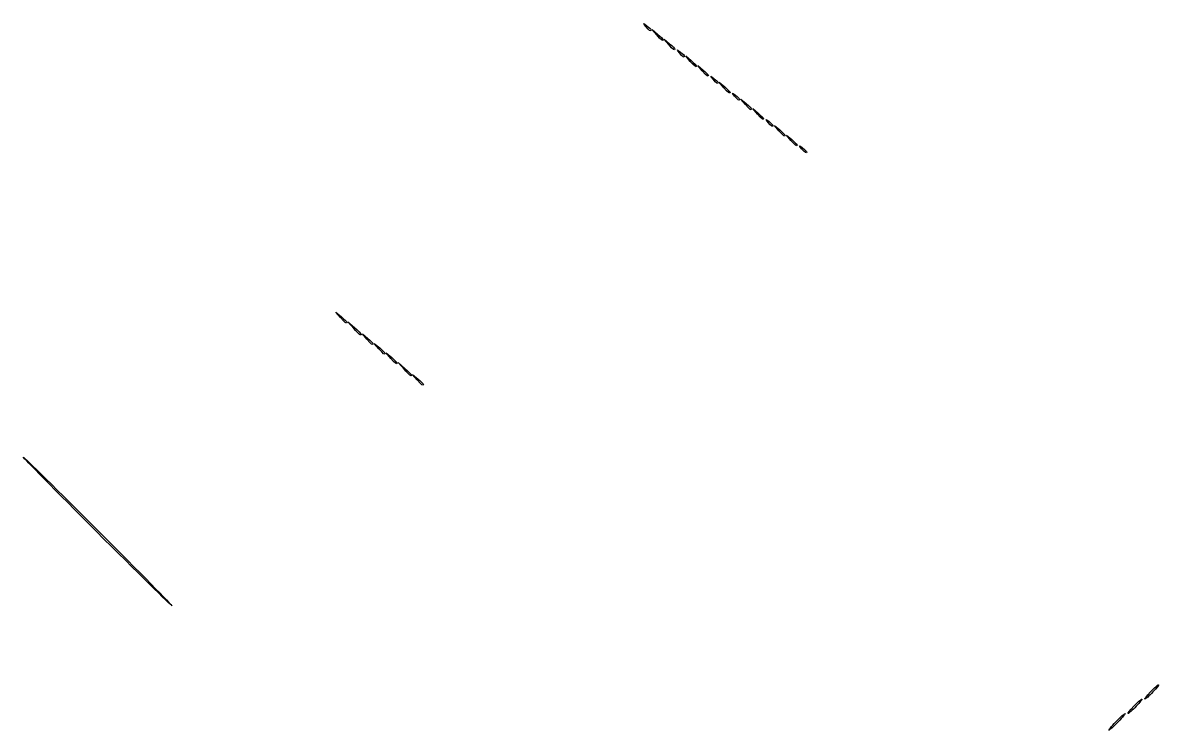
# Model space of a CAD drawing. Header units: centimetres. Extents: x -7 to 6.6, y -6.2 to 6.8.
# Drawn here: x -6.97 to 5.59, y -1.16 to 6.65 of the extents above; entities that cross this region are included whole.
import ezdxf

# ---------------------------------------------------------------- set-up
doc = ezdxf.new("R2010")
doc.units = ezdxf.units.CM
doc.header["$MEASUREMENT"] = 0
doc.layers.add('Layer 1', color=7, linetype='Continuous')

msp = doc.modelspace()

# ---------------------------------------------------------------- linework, layer by layer
at = {"layer": 'Layer 1'}
for points, knots in [([(-0.02646, 6.57166), (-0.02646, 6.57715), (-0.04729, 6.59799), (-0.07276, 6.61796), (-0.07276, 6.61796), (-0.11472, 6.65087), (-0.11566, 6.64993), (-0.08275, 6.60797), (-0.08275, 6.60797), (-0.04819, 6.5639), (-0.02646, 6.54988), (-0.02646, 6.57166)], [0, 0, 0, 0, 0.25, 0.25, 0.25, 0.25, 0.5, 0.5, 0.5, 0.5, 1, 1, 1, 1]), ([(0.10583, 6.46496), (0.10583, 6.46998), (0.07904, 6.49677), (0.0463, 6.52449), (0.0463, 6.52449), (0.0463, 6.52449), (-0.01323, 6.5749), (-0.01323, 6.5749), (-0.01323, 6.5749), (-0.01323, 6.5749), (0.03717, 6.51536), (0.03717, 6.51536), (0.03717, 6.51536), (0.08454, 6.45942), (0.10583, 6.44379), (0.10583, 6.46496)], [0, 0, 0, 0, 0.2, 0.2, 0.2, 0.2, 0.4, 0.4, 0.4, 0.4, 0.6, 0.6, 0.6, 0.6, 1, 1, 1, 1]), ([(0.23813, 6.35913), (0.23813, 6.36415), (0.21134, 6.39094), (0.17859, 6.41866), (0.17859, 6.41866), (0.17859, 6.41866), (0.11906, 6.46906), (0.11906, 6.46906), (0.11906, 6.46906), (0.11906, 6.46906), (0.16947, 6.40953), (0.16947, 6.40953), (0.16947, 6.40953), (0.21683, 6.35359), (0.23813, 6.33796), (0.23813, 6.35913)], [0, 0, 0, 0, 0.2, 0.2, 0.2, 0.2, 0.4, 0.4, 0.4, 0.4, 0.6, 0.6, 0.6, 0.6, 1, 1, 1, 1]), ([(0.34396, 6.28061), (0.34396, 6.28611), (0.32312, 6.30694), (0.29766, 6.32692), (0.29766, 6.32692), (0.25569, 6.35983), (0.25476, 6.35889), (0.28767, 6.31693), (0.28767, 6.31693), (0.32223, 6.27285), (0.34396, 6.25884), (0.34396, 6.28061)], [0, 0, 0, 0, 0.25, 0.25, 0.25, 0.25, 0.5, 0.5, 0.5, 0.5, 1, 1, 1, 1]), ([(0.47625, 6.17392), (0.47625, 6.17894), (0.44946, 6.20573), (0.41672, 6.23345), (0.41672, 6.23345), (0.41672, 6.23345), (0.35719, 6.28385), (0.35719, 6.28385), (0.35719, 6.28385), (0.35719, 6.28385), (0.40759, 6.22432), (0.40759, 6.22432), (0.40759, 6.22432), (0.45496, 6.16838), (0.47625, 6.15275), (0.47625, 6.17392)], [0, 0, 0, 0, 0.2, 0.2, 0.2, 0.2, 0.4, 0.4, 0.4, 0.4, 0.6, 0.6, 0.6, 0.6, 1, 1, 1, 1]), ([(0.60854, 6.06809), (0.60854, 6.07311), (0.58175, 6.0999), (0.54901, 6.12762), (0.54901, 6.12762), (0.54901, 6.12762), (0.48948, 6.17802), (0.48948, 6.17802), (0.48948, 6.17802), (0.48948, 6.17802), (0.53988, 6.11849), (0.53988, 6.11849), (0.53988, 6.11849), (0.58725, 6.06254), (0.60854, 6.04691), (0.60854, 6.06809)], [0, 0, 0, 0, 0.2, 0.2, 0.2, 0.2, 0.4, 0.4, 0.4, 0.4, 0.6, 0.6, 0.6, 0.6, 1, 1, 1, 1]), ([(0.71438, 5.98957), (0.71438, 5.99507), (0.69354, 6.0159), (0.66807, 6.03587), (0.66807, 6.03587), (0.62611, 6.06879), (0.62517, 6.06785), (0.65808, 6.02589), (0.65808, 6.02589), (0.69265, 5.98181), (0.71438, 5.9678), (0.71438, 5.98957)], [0, 0, 0, 0, 0.25, 0.25, 0.25, 0.25, 0.5, 0.5, 0.5, 0.5, 1, 1, 1, 1]), ([(0.84667, 5.88288), (0.84667, 5.8879), (0.81988, 5.91469), (0.78714, 5.94241), (0.78714, 5.94241), (0.78714, 5.94241), (0.7276, 5.99281), (0.7276, 5.99281), (0.7276, 5.99281), (0.7276, 5.99281), (0.77801, 5.93328), (0.77801, 5.93328), (0.77801, 5.93328), (0.82537, 5.87734), (0.84667, 5.86171), (0.84667, 5.88288)], [0, 0, 0, 0, 0.2, 0.2, 0.2, 0.2, 0.4, 0.4, 0.4, 0.4, 0.6, 0.6, 0.6, 0.6, 1, 1, 1, 1]), ([(0.9525, 5.80436), (0.9525, 5.80986), (0.93166, 5.83069), (0.9062, 5.85067), (0.9062, 5.85067), (0.86423, 5.88358), (0.8633, 5.88264), (0.89621, 5.84068), (0.89621, 5.84068), (0.93077, 5.7966), (0.9525, 5.78259), (0.9525, 5.80436)], [0, 0, 0, 0, 0.25, 0.25, 0.25, 0.25, 0.5, 0.5, 0.5, 0.5, 1, 1, 1, 1]), ([(1.08479, 5.69767), (1.08479, 5.70269), (1.058, 5.72948), (1.02526, 5.7572), (1.02526, 5.7572), (1.02526, 5.7572), (0.96573, 5.8076), (0.96573, 5.8076), (0.96573, 5.8076), (0.96573, 5.8076), (1.01613, 5.74807), (1.01613, 5.74807), (1.01613, 5.74807), (1.0635, 5.69213), (1.08479, 5.6765), (1.08479, 5.69767)], [0, 0, 0, 0, 0.2, 0.2, 0.2, 0.2, 0.4, 0.4, 0.4, 0.4, 0.6, 0.6, 0.6, 0.6, 1, 1, 1, 1]), ([(1.21708, 5.59184), (1.21708, 5.59686), (1.19029, 5.62365), (1.15755, 5.65137), (1.15755, 5.65137), (1.15755, 5.65137), (1.09802, 5.70177), (1.09802, 5.70177), (1.09802, 5.70177), (1.09802, 5.70177), (1.14842, 5.64224), (1.14842, 5.64224), (1.14842, 5.64224), (1.19579, 5.58629), (1.21708, 5.57066), (1.21708, 5.59184)], [0, 0, 0, 0, 0.2, 0.2, 0.2, 0.2, 0.4, 0.4, 0.4, 0.4, 0.6, 0.6, 0.6, 0.6, 1, 1, 1, 1]), ([(1.32292, 5.51332), (1.32292, 5.51882), (1.30208, 5.53965), (1.27661, 5.55962), (1.27661, 5.55962), (1.23465, 5.59254), (1.23371, 5.5916), (1.26662, 5.54964), (1.26662, 5.54964), (1.30119, 5.50556), (1.32292, 5.49155), (1.32292, 5.51332)], [0, 0, 0, 0, 0.25, 0.25, 0.25, 0.25, 0.5, 0.5, 0.5, 0.5, 1, 1, 1, 1]), ([(1.45521, 5.40663), (1.45521, 5.41165), (1.42842, 5.43844), (1.39568, 5.46616), (1.39568, 5.46616), (1.39568, 5.46616), (1.33615, 5.51656), (1.33615, 5.51656), (1.33615, 5.51656), (1.33615, 5.51656), (1.38655, 5.45703), (1.38655, 5.45703), (1.38655, 5.45703), (1.43391, 5.40109), (1.45521, 5.38546), (1.45521, 5.40663)], [0, 0, 0, 0, 0.2, 0.2, 0.2, 0.2, 0.4, 0.4, 0.4, 0.4, 0.6, 0.6, 0.6, 0.6, 1, 1, 1, 1]), ([(1.5875, 5.3008), (1.5875, 5.30582), (1.56071, 5.3326), (1.52797, 5.36033), (1.52797, 5.36033), (1.52797, 5.36033), (1.46844, 5.41073), (1.46844, 5.41073), (1.46844, 5.41073), (1.46844, 5.41073), (1.51884, 5.3512), (1.51884, 5.3512), (1.51884, 5.3512), (1.56621, 5.29525), (1.5875, 5.27962), (1.5875, 5.3008)], [0, 0, 0, 0, 0.2, 0.2, 0.2, 0.2, 0.4, 0.4, 0.4, 0.4, 0.6, 0.6, 0.6, 0.6, 1, 1, 1, 1]), ([(1.69333, 5.22228), (1.69333, 5.22778), (1.6725, 5.24861), (1.64703, 5.26858), (1.64703, 5.26858), (1.60507, 5.30149), (1.60413, 5.30056), (1.63704, 5.25859), (1.63704, 5.25859), (1.67161, 5.21452), (1.69333, 5.20051), (1.69333, 5.22228)], [0, 0, 0, 0, 0.25, 0.25, 0.25, 0.25, 0.5, 0.5, 0.5, 0.5, 1, 1, 1, 1]), ([(-3.38667, 3.34288), (-3.38667, 3.3479), (-3.41346, 3.37469), (-3.4462, 3.40241), (-3.4462, 3.40241), (-3.4462, 3.40241), (-3.50573, 3.45281), (-3.50573, 3.45281), (-3.50573, 3.45281), (-3.50573, 3.45281), (-3.45533, 3.39328), (-3.45533, 3.39328), (-3.45533, 3.39328), (-3.40796, 3.33734), (-3.38667, 3.32171), (-3.38667, 3.34288)], [0, 0, 0, 0, 0.2, 0.2, 0.2, 0.2, 0.4, 0.4, 0.4, 0.4, 0.6, 0.6, 0.6, 0.6, 1, 1, 1, 1]), ([(-3.22792, 3.21008), (-3.22792, 3.21481), (-3.26066, 3.24756), (-3.30068, 3.28284), (-3.30068, 3.28284), (-3.30068, 3.28284), (-3.37344, 3.34698), (-3.37344, 3.34698), (-3.37344, 3.34698), (-3.37344, 3.34698), (-3.30929, 3.27422), (-3.30929, 3.27422), (-3.30929, 3.27422), (-3.24934, 3.20621), (-3.22792, 3.18932), (-3.22792, 3.21008)], [0, 0, 0, 0, 0.2, 0.2, 0.2, 0.2, 0.4, 0.4, 0.4, 0.4, 0.6, 0.6, 0.6, 0.6, 1, 1, 1, 1]), ([(-3.09563, 3.10475), (-3.09563, 3.10977), (-3.12241, 3.13656), (-3.15516, 3.16428), (-3.15516, 3.16428), (-3.15516, 3.16428), (-3.21469, 3.21469), (-3.21469, 3.21469), (-3.21469, 3.21469), (-3.21469, 3.21469), (-3.16428, 3.15516), (-3.16428, 3.15516), (-3.16428, 3.15516), (-3.11692, 3.09921), (-3.09563, 3.08358), (-3.09563, 3.10475)], [0, 0, 0, 0, 0.2, 0.2, 0.2, 0.2, 0.4, 0.4, 0.4, 0.4, 0.6, 0.6, 0.6, 0.6, 1, 1, 1, 1]), ([(-2.96333, 2.99892), (-2.96333, 3.00394), (-2.99012, 3.03073), (-3.02286, 3.05845), (-3.02286, 3.05845), (-3.02286, 3.05845), (-3.0824, 3.10885), (-3.0824, 3.10885), (-3.0824, 3.10885), (-3.0824, 3.10885), (-3.03199, 3.04932), (-3.03199, 3.04932), (-3.03199, 3.04932), (-2.98463, 2.99338), (-2.96333, 2.97775), (-2.96333, 2.99892)], [0, 0, 0, 0, 0.2, 0.2, 0.2, 0.2, 0.4, 0.4, 0.4, 0.4, 0.6, 0.6, 0.6, 0.6, 1, 1, 1, 1]), ([(-2.83104, 2.89309), (-2.83104, 2.89811), (-2.85783, 2.9249), (-2.89057, 2.95262), (-2.89057, 2.95262), (-2.89057, 2.95262), (-2.9501, 3.00302), (-2.9501, 3.00302), (-2.9501, 3.00302), (-2.9501, 3.00302), (-2.8997, 2.94349), (-2.8997, 2.94349), (-2.8997, 2.94349), (-2.85234, 2.88755), (-2.83104, 2.87191), (-2.83104, 2.89309)], [0, 0, 0, 0, 0.2, 0.2, 0.2, 0.2, 0.4, 0.4, 0.4, 0.4, 0.6, 0.6, 0.6, 0.6, 1, 1, 1, 1]), ([(-2.67229, 2.76028), (-2.67229, 2.76502), (-2.70503, 2.79777), (-2.74505, 2.83304), (-2.74505, 2.83304), (-2.74505, 2.83304), (-2.81781, 2.89719), (-2.81781, 2.89719), (-2.81781, 2.89719), (-2.81781, 2.89719), (-2.75367, 2.82443), (-2.75367, 2.82443), (-2.75367, 2.82443), (-2.69372, 2.75642), (-2.67229, 2.73953), (-2.67229, 2.76028)], [0, 0, 0, 0, 0.2, 0.2, 0.2, 0.2, 0.4, 0.4, 0.4, 0.4, 0.6, 0.6, 0.6, 0.6, 1, 1, 1, 1]), ([(-2.54, 2.65496), (-2.54, 2.65998), (-2.56679, 2.68677), (-2.59953, 2.71449), (-2.59953, 2.71449), (-2.59953, 2.71449), (-2.65906, 2.7649), (-2.65906, 2.7649), (-2.65906, 2.7649), (-2.65906, 2.7649), (-2.60866, 2.70536), (-2.60866, 2.70536), (-2.60866, 2.70536), (-2.56129, 2.64942), (-2.54, 2.63379), (-2.54, 2.65496)], [0, 0, 0, 0, 0.2, 0.2, 0.2, 0.2, 0.4, 0.4, 0.4, 0.4, 0.6, 0.6, 0.6, 0.6, 1, 1, 1, 1]), ([(-6.1251, 1.03188), (-6.57604, 1.48299), (-6.95095, 1.85208), (-6.95822, 1.85208), (-6.95822, 1.85208), (-6.9655, 1.85208), (-6.6025, 1.48299), (-6.15156, 1.03188), (-6.15156, 1.03188), (-5.70062, 0.58076), (-5.32572, 0.21167), (-5.31845, 0.21167), (-5.31845, 0.21167), (-5.31117, 0.21167), (-5.67417, 0.58076), (-6.1251, 1.03188)], [0, 0, 0, 0, 0.2, 0.2, 0.2, 0.2, 0.4, 0.4, 0.4, 0.4, 0.6, 0.6, 0.6, 0.6, 1, 1, 1, 1]), ([(5.51656, -0.74083), (5.55839, -0.69718), (5.58666, -0.66146), (5.57938, -0.66146), (5.57938, -0.66146), (5.5721, -0.66146), (5.53193, -0.69718), (5.4901, -0.74083), (5.4901, -0.74083), (5.44828, -0.78449), (5.42001, -0.82021), (5.42729, -0.82021), (5.42729, -0.82021), (5.43456, -0.82021), (5.47474, -0.78449), (5.51656, -0.74083)], [0, 0, 0, 0, 0.2, 0.2, 0.2, 0.2, 0.4, 0.4, 0.4, 0.4, 0.6, 0.6, 0.6, 0.6, 1, 1, 1, 1]), ([(5.33135, -0.89958), (5.37318, -0.85593), (5.40145, -0.82021), (5.39417, -0.82021), (5.39417, -0.82021), (5.38689, -0.82021), (5.34672, -0.85593), (5.3049, -0.89958), (5.3049, -0.89958), (5.26307, -0.94324), (5.2348, -0.97896), (5.24208, -0.97896), (5.24208, -0.97896), (5.24936, -0.97896), (5.28953, -0.94324), (5.33135, -0.89958)], [0, 0, 0, 0, 0.2, 0.2, 0.2, 0.2, 0.4, 0.4, 0.4, 0.4, 0.6, 0.6, 0.6, 0.6, 1, 1, 1, 1]), ([(5.13292, -1.07156), (5.18228, -1.02063), (5.21672, -0.97896), (5.20944, -0.97896), (5.20944, -0.97896), (5.20217, -0.97896), (5.15582, -1.02063), (5.10646, -1.07156), (5.10646, -1.07156), (5.05709, -1.12249), (5.02266, -1.16417), (5.02993, -1.16417), (5.02993, -1.16417), (5.03721, -1.16417), (5.08355, -1.12249), (5.13292, -1.07156)], [0, 0, 0, 0, 0.2, 0.2, 0.2, 0.2, 0.4, 0.4, 0.4, 0.4, 0.6, 0.6, 0.6, 0.6, 1, 1, 1, 1])]:
    msp.add_open_spline(points, degree=3, knots=knots, dxfattribs=at)

doc.saveas('drawing.dxf')
